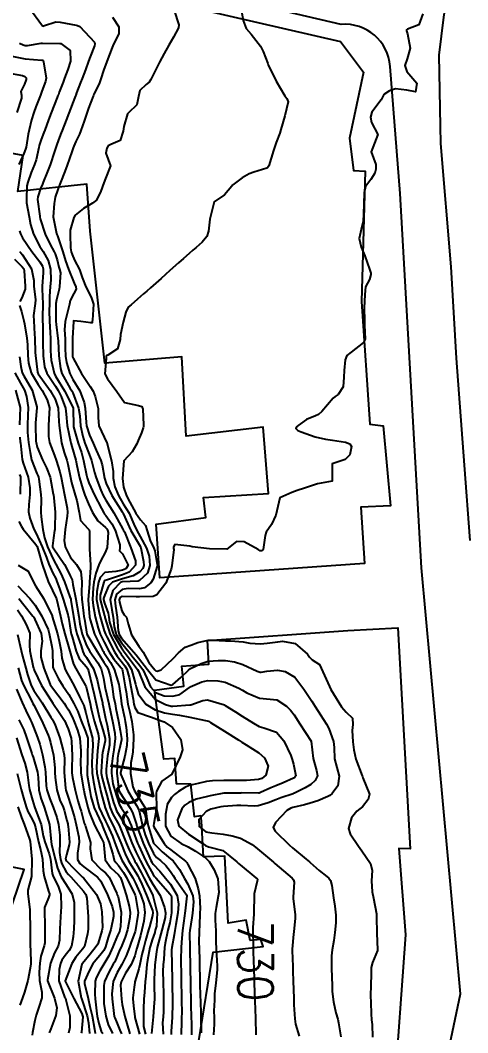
# Model space of a CAD drawing. Header units: metres. Extents: x 318500 to 325275, y 7408834 to 7428799.
# Drawn here: x 323238.9 to 323290.4, y 7419019.4 to 7419136.1 of the extents above; entities that cross this region are included whole.
import ezdxf
from ezdxf.enums import TextEntityAlignment as Align

# ---------------------------------------------------------------- set-up
doc = ezdxf.new("R2010")
doc.units = ezdxf.units.M
doc.header["$MEASUREMENT"] = 0
for name, color, linetype in [('Cotas', 45, 'Continuous'), ('Curvas de Nivel 1m', 11, 'Continuous'), ('Curvas de Nivel 5m', 15, 'Continuous'), ('Edificações', 30, 'Continuous'), ('Vias Primárias', 230, 'Continuous'), ('Vias Secundárias', 230, 'Continuous')]:
    doc.layers.add(name, color=color, linetype=linetype)
doc.styles.add('Style-STANDARD', font='STANDARD.shx')

msp = doc.modelspace()

# ---------------------------------------------------------------- linework, layer by layer
at = {"layer": 'Curvas de Nivel 1m', "flags": 128}
for points, elevation in [([(323239.94, 7419137.42), (323241.29, 7419135.56), (323241.41, 7419135.4), (323241.45, 7419135.38), (323241.47, 7419135.38), (323241.54, 7419135.4), (323242.97, 7419135.87), (323243.46, 7419135.83), (323245.3, 7419135.49), (323245.45, 7419135.46), (323245.7, 7419135.34), (323247.42, 7419133.52), (323247.46, 7419133.32), (323247.42, 7419133.12), (323246.89, 7419131.84), (323246.71, 7419131.33), (323246.37, 7419130.35), (323245.98, 7419129.33), (323245.81, 7419128.89), (323245.35, 7419127.68), (323245.25, 7419127.43), (323245.22, 7419127.34), (323245.15, 7419127.15), (323244.46, 7419125.35), (323244.14, 7419124.53), (323243.69, 7419123.36), (323243.58, 7419123.07), (323243.27, 7419122.26), (323243.03, 7419121.61), (323242.95, 7419121.37), (323242.81, 7419120.93), (323242.29, 7419119.38), (323242, 7419118.61), (323241.51, 7419117.4), (323241.42, 7419117.18), (323241.2, 7419116.65), (323240.88, 7419115.71), (323240.85, 7419115.4), (323241.09, 7419113.47), (323241.1, 7419113.4), (323241.16, 7419113.18), (323241.74, 7419111.39), (323242.29, 7419110.21), (323242.77, 7419109.38), (323242.87, 7419109.15), (323243.09, 7419108.43), (323243.31, 7419107.6), (323243.39, 7419107.37), (323243.49, 7419106.94), (323243.39, 7419105.36), (323243.33, 7419105.08), (323243.03, 7419103.82), (323242.97, 7419103.42), (323242.97, 7419103.37), (323242.97, 7419103.32), (323242.97, 7419101.37), (323242.99, 7419101), (323243.2, 7419099.37), (323243.21, 7419099.12), (323243.28, 7419097.36), (323243.47, 7419095.9), (323243.66, 7419095.36), (323244.61, 7419093.62), (323244.78, 7419093.34), (323244.89, 7419093.13), (323245.58, 7419091.33), (323245.71, 7419090.47), (323245.79, 7419089.33), (323246.06, 7419088.09), (323246.3, 7419087.33), (323246.79, 7419086.05), (323247.07, 7419085.32), (323247.4, 7419083.95), (323247.58, 7419083.31), (323248.13, 7419081.9), (323248.42, 7419081.29), (323248.72, 7419080.74), (323249.62, 7419079.28), (323250.03, 7419078.61), (323250.68, 7419077.42), (323250.76, 7419077.26), (323250.85, 7419077.08), (323251.59, 7419075.25), (323252.13, 7419073.75), (323252.12, 7419073.25), (323251.41, 7419072.46), (323250.61, 7419072.15), (323248.89, 7419071.57), (323248.6, 7419071.47), (323248.51, 7419071.38), (323248.47, 7419071.29), (323248.06, 7419069.81), (323248.06, 7419069.3), (323248.55, 7419067.41), (323248.58, 7419067.32), (323248.59, 7419067.29), (323248.6, 7419067.24), (323249.22, 7419065.28), (323250.03, 7419063.73), (323250.31, 7419063.26), (323250.38, 7419063.15), (323250.49, 7419063), (323251.22, 7419061.99), (323251.65, 7419061.24), (323252.14, 7419059.54), (323252.2, 7419059.23), (323252.43, 7419058.43), (323253.33, 7419057.22), (323254.4, 7419056.6), (323255.45, 7419056.25), (323256.4, 7419056.07), (323257.21, 7419055.98), (323258.4, 7419055.75), (323260.18, 7419055.34), (323260.39, 7419055.31), (323260.54, 7419055.27), (323260.78, 7419055.12), (323262.38, 7419054.12), (323264.02, 7419053.08), (323264.36, 7419052.86), (323264.87, 7419052.55), (323266.34, 7419051.62), (323267, 7419051.04), (323267.39, 7419050.1), (323267.15, 7419049.04), (323266.67, 7419048.68), (323266.3, 7419048.57), (323264.92, 7419048.45), (323264.3, 7419048.44), (323262.96, 7419048.43), (323262.3, 7419048.43), (323261.01, 7419048.4), (323260.3, 7419048.31), (323259.33, 7419048.1), (323258.29, 7419047.85), (323257.8, 7419047.65), (323257.06, 7419047.17), (323256.62, 7419046.83), (323256.27, 7419046.48), (323255.78, 7419045.66), (323255.69, 7419045.19), (323255.59, 7419044.54), (323255.59, 7419043.19), (323256.21, 7419042.02), (323257.4, 7419041.16), (323258.19, 7419040.78), (323259.04, 7419040.29), (323260.18, 7419039.54), (323260.61, 7419039.12), (323261.17, 7419038.13), (323261.62, 7419037.11), (323261.71, 7419035.52), (323261.64, 7419035.11), (323261.4, 7419033.81), (323261.31, 7419033.11), (323261.31, 7419032.34), (323261.36, 7419031.11), (323261.39, 7419029.76), (323261.42, 7419029.11), (323261.48, 7419027.65), (323261.52, 7419027.11), (323261.52, 7419026.62), (323261.36, 7419025.11), (323261.24, 7419023.84), (323261.21, 7419023.11), (323261.16, 7419021.89), (323261.17, 7419021.11), (323261.17, 7419020.36), (323261.11, 7419019.11)], 731), ([(323256.59, 7419137.19), (323257.11, 7419135.53), (323257.06, 7419135.19), (323256.51, 7419134.12), (323255.96, 7419133.2), (323255.41, 7419132.23), (323254.88, 7419131.22), (323254.39, 7419130.22), (323253.88, 7419129.23), (323253.7, 7419128.9), (323253.36, 7419128.66), (323252.64, 7419127.95), (323252.46, 7419127.25), (323252.29, 7419126.29), (323251.32, 7419125.38), (323251.22, 7419125.26), (323250.78, 7419123.79), (323250.69, 7419123.27), (323250.36, 7419122.19), (323249.27, 7419121.72), (323248.99, 7419121.57), (323248.84, 7419121.3), (323248.71, 7419120.75), (323249.24, 7419119.29), (323248.68, 7419117.83), (323248.48, 7419117.3), (323248.15, 7419116.35), (323247.63, 7419115.31), (323247.18, 7419114.96), (323246.13, 7419114.37), (323245.16, 7419113.58), (323245.01, 7419113.34), (323244.61, 7419111.88), (323244.61, 7419111.35), (323244.64, 7419109.82), (323244.73, 7419109.35), (323244.82, 7419109.07), (323245.09, 7419108.42), (323245.66, 7419107.33), (323245.98, 7419106.41), (323246.42, 7419105.33), (323247.03, 7419104.15), (323247.3, 7419103.32), (323247.16, 7419101.48), (323247.15, 7419101.32), (323247.12, 7419101.2), (323247, 7419101.17), (323245.84, 7419101.33), (323245, 7419101.4), (323244.98, 7419101.34), (323244.88, 7419099.43), (323244.88, 7419099.34), (323244.87, 7419097.41), (323244.87, 7419097.34), (323244.88, 7419097.28), (323244.94, 7419097.11), (323245.92, 7419095.33), (323246.9, 7419093.86), (323247.26, 7419093.31), (323247.49, 7419092.7), (323247.81, 7419091.31), (323247.81, 7419090.27), (323247.9, 7419089.3), (323248.81, 7419087.35), (323248.85, 7419087.29), (323248.86, 7419087.23), (323249.36, 7419085.28), (323249.54, 7419084.05), (323249.57, 7419083.28), (323249.73, 7419082.29), (323250.15, 7419081.27), (323250.72, 7419080.33), (323251.38, 7419079.25), (323251.94, 7419077.99), (323252.28, 7419077.24), (323252.67, 7419076.57), (323253.4, 7419075.23), (323253.7, 7419074.29), (323253.79, 7419073.22), (323253.51, 7419072.33), (323252.6, 7419071.47), (323252.42, 7419071.42), (323250.6, 7419071.32), (323250.4, 7419071.26), (323249.52, 7419070.34), (323249.21, 7419069.28), (323249.4, 7419068.12), (323249.55, 7419067.27), (323249.65, 7419066.16), (323249.9, 7419065.27), (323250.51, 7419064.3), (323251.37, 7419063.25), (323251.87, 7419062.62), (323252.48, 7419061.89), (323252.97, 7419061.23), (323253.43, 7419060.25), (323253.86, 7419059.22), (323254.43, 7419058.59), (323255.42, 7419058.21), (323256.42, 7419058.15), (323257.24, 7419058.36), (323258.34, 7419059.15), (323258.39, 7419059.21), (323258.44, 7419059.24), (323259.78, 7419059.81), (323260.45, 7419059.97), (323261.62, 7419059.94), (323262.45, 7419059.76), (323264.04, 7419059.08), (323264.44, 7419058.86), (323264.94, 7419058.56), (323266.42, 7419057.92), (323267.62, 7419057.83), (323268.42, 7419057.72), (323269.52, 7419057), (323269.97, 7419056.56), (323270.4, 7419055.99), (323271.06, 7419054.98), (323272.36, 7419052.97), (323272.59, 7419050.97), (323272.96, 7419049.61), (323273.07, 7419048.96), (323272.82, 7419048.44), (323272.3, 7419047.99), (323271.68, 7419047.58), (323270.45, 7419046.99), (323270.33, 7419046.94), (323270.28, 7419046.92), (323268.85, 7419046.43), (323268.27, 7419046.21), (323267.42, 7419045.88), (323266.26, 7419045.53), (323265.82, 7419045.49), (323264.26, 7419045.54), (323263.8, 7419045.54), (323262.25, 7419045.43), (323261.97, 7419045.39), (323260.82, 7419045.12), (323260.25, 7419044.86), (323259.42, 7419043.95), (323259.44, 7419043.14), (323260.22, 7419042.54), (323260.93, 7419042.41), (323262.22, 7419042.27), (323263.24, 7419042.06), (323264.21, 7419041.8), (323265.56, 7419041.06), (323266.19, 7419040.56), (323268, 7419039.02), (323268.09, 7419038.94), (323268.17, 7419038.88), (323269.18, 7419038.02), (323270.15, 7419037.2), (323270.34, 7419036.99), (323270.4, 7419036.73), (323270.28, 7419034.99), (323270.28, 7419034.82), (323270.5, 7419032.99), (323270.51, 7419032.56), (323270.37, 7419030.99), (323270.34, 7419030.72), (323270.18, 7419028.99), (323270.18, 7419028.85), (323270.23, 7419026.99), (323270.24, 7419026.76), (323270.3, 7419024.99), (323270.31, 7419024.66), (323270.36, 7419022.99), (323270.37, 7419022.57), (323270.48, 7419020.98), (323270.57, 7419020.34), (323270.96, 7419018.98)], 729), ([(323264.32, 7419137.09), (323264.54, 7419136.01), (323264.89, 7419135.09), (323265.44, 7419134.44), (323266.52, 7419133.06), (323266.82, 7419132.46), (323267.35, 7419131.05), (323267.4, 7419130.93), (323268.31, 7419129.04), (323269.34, 7419127.33), (323269.55, 7419127.02), (323269.71, 7419126.64), (323269.32, 7419125.02), (323268.87, 7419123.46), (323268.73, 7419123.03), (323268.34, 7419121.97), (323268.02, 7419121.04), (323267.47, 7419119.28), (323267.34, 7419119.05), (323267.28, 7419119.01), (323267.24, 7419119.01), (323265.76, 7419118.55), (323265.23, 7419118.34), (323264.4, 7419117.91), (323263.34, 7419117.1), (323263.28, 7419117.03), (323263.21, 7419116.92), (323262.36, 7419115.94), (323261.18, 7419115.13), (323260.68, 7419113.14), (323260.54, 7419111.74), (323260.36, 7419111.14), (323259.79, 7419110.48), (323259.11, 7419109.88), (323258.73, 7419109.54), (323258.31, 7419109.17), (323257.67, 7419108.6), (323257.09, 7419108.09), (323256.08, 7419107.2), (323255.07, 7419106.3), (323253.85, 7419105.23), (323253.43, 7419104.85), (323253.04, 7419104.51), (323252.36, 7419103.91), (323251.62, 7419103.25), (323251.3, 7419102.97), (323251.01, 7419102.43), (323250.69, 7419101.26), (323250.41, 7419099.84), (323250.35, 7419099.27), (323250.06, 7419098.17), (323248.94, 7419097.47), (323248.82, 7419097.42), (323248.76, 7419097.29), (323248.74, 7419097.09), (323248.61, 7419095.29), (323248.91, 7419094.73), (323249.98, 7419093.27), (323250.87, 7419092.02), (323252.46, 7419091.65), (323252.86, 7419091.54), (323252.98, 7419091.24), (323253.03, 7419089.42), (323253.03, 7419089.24), (323253, 7419089.07), (323252.83, 7419088.52), (323252.44, 7419087.62), (323252.28, 7419087.25), (323251.73, 7419086.32), (323250.78, 7419085.26), (323250.62, 7419083.26), (323250.74, 7419082.26), (323251.1, 7419081.26), (323251.47, 7419080.5), (323252.17, 7419079.25), (323252.69, 7419078.46), (323253.27, 7419077.81), (323253.47, 7419077.23), (323253.8, 7419076.08), (323254.23, 7419075.22), (323254.34, 7419074.91), (323254.63, 7419073.29), (323254.65, 7419073.23), (323254.65, 7419073.21), (323254.63, 7419073.14), (323254.17, 7419071.65), (323253.91, 7419071.22), (323253.18, 7419070.63), (323252.59, 7419070.52), (323251.27, 7419070.57), (323250.59, 7419070.45), (323249.93, 7419069.91), (323249.73, 7419069.27), (323249.84, 7419068.54), (323250.03, 7419067.27), (323250.12, 7419065.67), (323250.23, 7419065.26), (323250.51, 7419064.83), (323251.93, 7419063.24), (323252.19, 7419062.93), (323252.48, 7419062.58), (323253.52, 7419061.22), (323254.45, 7419060.04), (323256.22, 7419059.41), (323256.44, 7419059.49), (323257.33, 7419060.29), (323258.23, 7419061.15), (323258.47, 7419061.33), (323259.68, 7419061.93), (323260.48, 7419062.19), (323261.65, 7419062.28), (323262.48, 7419062.25), (323263.51, 7419062.11), (323264.48, 7419061.8), (323266.13, 7419061.05), (323266.47, 7419060.92), (323266.6, 7419060.91), (323267.25, 7419061.04), (323268.47, 7419061.15), (323269.37, 7419061.01), (323270.46, 7419060.33), (323271.52, 7419058.98), (323272.42, 7419057.57), (323272.81, 7419056.96), (323273.44, 7419056), (323274.11, 7419054.94), (323274.38, 7419054.42), (323274.93, 7419052.93), (323275.02, 7419052.26), (323275.06, 7419050.93), (323275.32, 7419049.93), (323275.58, 7419048.92), (323275.41, 7419047.81), (323274.78, 7419046.93), (323274.49, 7419046.72), (323274.28, 7419046.61), (323273.11, 7419046.11), (323272.26, 7419045.84), (323271.58, 7419045.65), (323270.25, 7419045.31), (323270.01, 7419045.24), (323269.55, 7419045), (323268.24, 7419043.59), (323267.99, 7419043.02), (323268.22, 7419042.61), (323269.85, 7419041), (323270.2, 7419040.69), (323271.77, 7419039.38), (323272.17, 7419039.05), (323272.26, 7419038.97), (323273.29, 7419038.08), (323274.15, 7419037.38), (323274.39, 7419037.18), (323274.58, 7419036.93), (323274.75, 7419036.32), (323274.93, 7419034.93), (323275.08, 7419033.96), (323275.19, 7419032.92), (323275.19, 7419032.03), (323275.1, 7419030.92), (323274.98, 7419030.01), (323274.78, 7419028.93), (323274.71, 7419028.25), (323274.7, 7419026.93), (323274.74, 7419025.67), (323274.76, 7419024.93), (323274.79, 7419024.12), (323274.92, 7419022.93), (323275.2, 7419021.66), (323275.41, 7419020.92), (323275.51, 7419020.5), (323275.79, 7419018.91)], 728), ([(323285.22, 7419136.81), (323284.77, 7419135.51), (323283.45, 7419135.01), (323283.34, 7419134.95), (323283.32, 7419134.84), (323283.44, 7419134.5), (323283.76, 7419132.83), (323283.41, 7419131.59), (323283.13, 7419130.84), (323283.39, 7419130.16), (323284.51, 7419128.82), (323284.39, 7419127.79), (323283.36, 7419128.01), (323282.06, 7419128.15), (323281.36, 7419127.91), (323280.72, 7419127.5), (323280.41, 7419126.87), (323279.33, 7419125.45), (323279.2, 7419124.89), (323279.31, 7419124.25), (323280.04, 7419122.88), (323279.26, 7419120.89), (323279.8, 7419119.43), (323279.81, 7419118.88), (323279.68, 7419118.43), (323279.22, 7419117.69), (323278.87, 7419117.24), (323278.61, 7419116.9), (323278.48, 7419116.18), (323278.41, 7419114.9), (323278.38, 7419113.7), (323278.36, 7419112.9), (323278.12, 7419111.93), (323277.87, 7419110.91), (323278.13, 7419109.91), (323278.52, 7419108.9), (323279.09, 7419107.36), (323279.22, 7419106.89), (323279.23, 7419106.74), (323279.07, 7419106.16), (323278.63, 7419105.32), (323278.56, 7419104.9), (323278.54, 7419104.39), (323278.46, 7419102.9), (323278.49, 7419101.42), (323278.51, 7419100.9), (323278.57, 7419099.31), (323278.37, 7419098.9), (323276.96, 7419097.8), (323276.45, 7419097.43), (323276.27, 7419096.93), (323276.16, 7419095.7), (323276.13, 7419094.93), (323276.03, 7419093.8), (323275.47, 7419092.93), (323275.12, 7419092.7), (323274.89, 7419092.5), (323273.58, 7419090.96), (323273.21, 7419090.62), (323272.86, 7419090.46), (323271.81, 7419090.03), (323270.85, 7419089.36), (323270.65, 7419089.19), (323270.6, 7419089), (323270.84, 7419088.79), (323271.2, 7419088.63), (323272.83, 7419088.04), (323273.99, 7419087.78), (323274.82, 7419087.67), (323276.32, 7419087.42), (323276.81, 7419087.23), (323277, 7419086.92), (323276.8, 7419085.97), (323276.27, 7419085.45), (323274.79, 7419084.94), (323274.76, 7419082.94), (323273.1, 7419082.62), (323272.75, 7419082.53), (323271.59, 7419082.14), (323270.74, 7419081.85), (323270.13, 7419081.61), (323268.73, 7419081.02), (323268.28, 7419079.03), (323267.77, 7419077.96), (323267.18, 7419077.04), (323267.06, 7419076.66), (323266.82, 7419075.05), (323266.65, 7419074.89), (323266.49, 7419074.89), (323266.26, 7419075.06), (323264.66, 7419075.93), (323263.77, 7419075.98), (323262.65, 7419075.1), (323260.65, 7419075.13), (323258.65, 7419075.38), (323258.38, 7419075.43), (323256.66, 7419075.65), (323256.49, 7419075.35), (323256.52, 7419075.18), (323256.54, 7419075.07), (323256.31, 7419073.18), (323256.24, 7419072.8), (323255.63, 7419071.19), (323254.58, 7419069.82), (323254.16, 7419069.64), (323252.58, 7419069.59), (323252.19, 7419069.62), (323250.58, 7419069.65), (323250.33, 7419069.5), (323250.26, 7419069.26), (323250.29, 7419068.99), (323250.56, 7419067.98), (323250.82, 7419067.53), (323251.08, 7419067.25), (323251.29, 7419066.49), (323251.68, 7419065.24), (323252.5, 7419063.91), (323252.99, 7419063.22), (323253.67, 7419062.03), (323254.34, 7419061.21), (323254.47, 7419061.08), (323254.64, 7419061.03), (323255.08, 7419061.2), (323256.48, 7419062.48), (323257.09, 7419063.17), (323257.85, 7419063.81), (323258.5, 7419064.04), (323259.32, 7419064.33), (323260.51, 7419064.62), (323261.01, 7419064.63), (323262.51, 7419064.55), (323263.08, 7419064.52), (323264.51, 7419064.4), (323265.29, 7419064.28), (323266.51, 7419064.2), (323267.28, 7419064.27), (323268.51, 7419064.43), (323269.04, 7419064.49), (323270.51, 7419064.21), (323271.94, 7419062.98), (323272.17, 7419062.66), (323272.48, 7419062.36), (323273.31, 7419061.79), (323273.69, 7419060.95), (323274.45, 7419059.27), (323274.64, 7419058.94), (323274.94, 7419058.43), (323275.86, 7419056.93), (323276.4, 7419056.32), (323277.12, 7419055.63), (323277.16, 7419054.91), (323277.07, 7419054.21), (323277.15, 7419052.9), (323277.27, 7419051.98), (323277.5, 7419050.9), (323278.22, 7419048.98), (323278.25, 7419048.89), (323278.31, 7419048.75), (323279.06, 7419046.88), (323278.92, 7419046.23), (323278.26, 7419045.41), (323277.98, 7419045.17), (323277.61, 7419044.9), (323277.01, 7419044.13), (323276.64, 7419042.91), (323276.83, 7419042.3), (323277.79, 7419040.89), (323278.19, 7419040.35), (323279.2, 7419038.87), (323279.37, 7419038.08), (323279.29, 7419036.87), (323279.4, 7419035.6), (323279.55, 7419034.87), (323279.87, 7419033.09), (323279.89, 7419032.86), (323279.9, 7419032.67), (323279.91, 7419030.86), (323279.99, 7419028.91), (323279.98, 7419028.86), (323279.43, 7419027.46), (323279.28, 7419026.87), (323279.25, 7419026.12), (323279.23, 7419024.87), (323279.2, 7419023.64), (323279.22, 7419022.87), (323279.26, 7419021.55), (323279.32, 7419020.87), (323279.39, 7419020.33), (323279.42, 7419018.87)], 727), ([(323238.77, 7419133.43), (323239.2, 7419133.21), (323239.42, 7419133.14), (323239.69, 7419133.15), (323241.28, 7419133.4), (323241.4, 7419133.42), (323241.42, 7419133.42), (323243.4, 7419133.39), (323243.42, 7419133.39), (323243.51, 7419133.37), (323244.61, 7419132.55), (323244.65, 7419131.35), (323244.35, 7419130.39), (323243.96, 7419129.36), (323243.79, 7419128.93), (323243.35, 7419127.76), (323243.24, 7419127.47), (323243.2, 7419127.37), (323243.11, 7419127.15), (323242.43, 7419125.38), (323242.12, 7419124.57), (323241.68, 7419123.39), (323241.57, 7419123.12), (323241.27, 7419122.31), (323241.05, 7419121.61), (323241, 7419121.4), (323240.68, 7419119.97), (323240.48, 7419119.41), (323240.12, 7419118.52), (323239.73, 7419117.41), (323239.63, 7419116.98), (323239.56, 7419115.42), (323239.59, 7419115), (323239.87, 7419113.41), (323240.04, 7419112.52), (323240.38, 7419111.41), (323241.11, 7419109.98), (323241.49, 7419109.39), (323242.08, 7419108.38), (323242.35, 7419107.38), (323242.36, 7419106.08), (323242.29, 7419105.38), (323242.21, 7419104.2), (323242.21, 7419103.38), (323242.2, 7419102.57), (323242.22, 7419101.38), (323242.31, 7419100.05), (323242.34, 7419099.38), (323242.34, 7419097.99), (323242.37, 7419097.38), (323242.42, 7419096.87), (323242.76, 7419095.37), (323242.92, 7419095.05), (323243.94, 7419093.35), (323244.86, 7419091.55), (323244.95, 7419091.34), (323244.96, 7419091.24), (323244.97, 7419089.34), (323245, 7419089.18), (323245.54, 7419087.33), (323245.9, 7419086.23), (323246.15, 7419085.33), (323246.48, 7419083.61), (323246.55, 7419083.32), (323246.75, 7419082.75), (323247.41, 7419081.31), (323248.21, 7419079.8), (323248.47, 7419079.29), (323248.56, 7419079.15), (323248.7, 7419078.99), (323249.41, 7419078.01), (323249.78, 7419077.27), (323250.34, 7419075.58), (323250.34, 7419075.26), (323250.3, 7419074.92), (323250.64, 7419074.56), (323251.27, 7419073.25), (323251.03, 7419072.84), (323250.62, 7419072.68), (323249.88, 7419072.54), (323248.61, 7419072.4), (323248.05, 7419071.85), (323247.88, 7419071.3), (323247.66, 7419070.22), (323247.64, 7419069.3), (323247.89, 7419067.96), (323248.06, 7419067.29), (323248.53, 7419065.69), (323248.68, 7419065.29), (323248.82, 7419064.98), (323249.7, 7419063.27), (323250, 7419062.78), (323250.48, 7419062.18), (323250.88, 7419061.66), (323251.12, 7419061.25), (323251.38, 7419060.32), (323251.58, 7419059.24), (323251.86, 7419057.8), (323251.95, 7419057.24), (323252.04, 7419056.87), (323252.4, 7419056.28), (323253.85, 7419055.76), (323254.39, 7419055.57), (323254.66, 7419055.47), (323255.43, 7419055.19), (323256.38, 7419054.53), (323257.36, 7419053.16), (323257.53, 7419051.97), (323257.28, 7419051.17), (323256.31, 7419049.18), (323255.14, 7419048.36), (323254.53, 7419047.21), (323254.52, 7419046.96), (323254.54, 7419045.21), (323254.23, 7419043.47), (323254.18, 7419043.26), (323254.19, 7419043.21), (323254.23, 7419043.11), (323255.41, 7419041.19), (323255.78, 7419040.77), (323256.19, 7419040.44), (323257.88, 7419039.15), (323258.02, 7419039), (323258.17, 7419038.74), (323258.99, 7419037.14), (323259.33, 7419035.94), (323259.49, 7419035.14), (323259.56, 7419033.68), (323259.53, 7419033.14), (323259.48, 7419031.74), (323259.45, 7419031.14), (323259.43, 7419029.75), (323259.44, 7419029.14), (323259.48, 7419027.67), (323259.49, 7419027.14), (323259.53, 7419025.6), (323259.55, 7419025.13), (323259.59, 7419023.51), (323259.6, 7419023.13), (323259.64, 7419021.43), (323259.65, 7419021.13), (323259.7, 7419019.34)], 732), ([(323237.87, 7419131.91), (323239.4, 7419131.62), (323241.34, 7419131.46), (323241.4, 7419131.46), (323241.45, 7419131.45), (323241.51, 7419131.4), (323241.54, 7419131.26), (323241.83, 7419129.39), (323241.78, 7419128.98), (323241.35, 7419127.87), (323241.22, 7419127.53), (323241.17, 7419127.4), (323240.66, 7419126.07), (323240.42, 7419125.41), (323240.15, 7419124.57), (323239.87, 7419123.41), (323239.77, 7419122.93), (323239.52, 7419121.42), (323239.47, 7419121.21), (323239.25, 7419120.71), (323238.69, 7419119.43)], 733), ([(323237.38, 7419130), (323239.13, 7419129.67), (323239.37, 7419129.58), (323239.54, 7419129.42), (323239.55, 7419129.24), (323239.36, 7419128.7), (323238.93, 7419127.84), (323238.99, 7419127.43), (323238.98, 7419127.07), (323238.47, 7419125.43)], 734), ([(323238.78, 7419111.78), (323238.88, 7419111.42), (323239.12, 7419110.97), (323240.17, 7419109.41), (323241.09, 7419108.2), (323241.41, 7419107.72), (323241.5, 7419107.39), (323241.5, 7419106.96), (323241.37, 7419105.4), (323241.37, 7419105.07), (323241.45, 7419103.39), (323241.42, 7419101.81), (323241.42, 7419101.39), (323241.44, 7419100.95), (323241.46, 7419099.39), (323241.46, 7419098.9), (323241.51, 7419097.39), (323241.65, 7419096.11), (323241.91, 7419095.39), (323242.9, 7419093.87), (323243.21, 7419093.37), (323243.56, 7419092.68), (323244.05, 7419091.35), (323244.14, 7419090.64), (323244.24, 7419089.35), (323244.64, 7419087.51), (323244.69, 7419087.34), (323244.8, 7419086.94), (323245.25, 7419085.34), (323245.38, 7419084.73), (323245.67, 7419083.33), (323246.06, 7419082), (323246.3, 7419081.32), (323246.72, 7419080.33), (323247.18, 7419079.31), (323247.77, 7419078.38), (323248.68, 7419077.58), (323248.82, 7419077.43), (323248.89, 7419077.29), (323248.96, 7419077), (323248.88, 7419075.29), (323248.64, 7419074.7), (323248.13, 7419073.79), (323247.92, 7419073.3), (323247.56, 7419072.35), (323247.33, 7419071.3), (323247.25, 7419070.65), (323247.18, 7419069.3), (323247.24, 7419068.62), (323247.48, 7419067.3), (323247.81, 7419066.01), (323248.07, 7419065.29), (323248.51, 7419064.38), (323249.08, 7419063.28), (323249.63, 7419062.42), (323250.47, 7419061.42), (323250.54, 7419061.33), (323250.59, 7419061.26), (323250.63, 7419061.09), (323250.95, 7419059.25), (323251.04, 7419058.64), (323251.25, 7419057.25), (323251.46, 7419056.31), (323251.72, 7419055.24), (323251.89, 7419053.72), (323251.89, 7419053.24), (323251.82, 7419051.76), (323251.73, 7419051.24), (323251.57, 7419050.49), (323251.54, 7419049.24), (323251.8, 7419047.72), (323252, 7419047.23), (323252.27, 7419046.81), (323253.28, 7419045.22), (323253.45, 7419044.01), (323253.57, 7419043.22), (323254.2, 7419041.21), (323255.2, 7419040.2), (323256.17, 7419039.43), (323256.47, 7419039.18), (323257.19, 7419038.2), (323257.76, 7419037.16), (323258.14, 7419036.48), (323258.74, 7419035.14), (323258.82, 7419034.44), (323258.68, 7419033.14), (323258.61, 7419032.62), (323258.37, 7419031.15), (323258.35, 7419030.86), (323258.38, 7419029.15), (323258.39, 7419028.79), (323258.42, 7419027.15), (323258.43, 7419026.72), (323258.46, 7419025.15), (323258.47, 7419024.66), (323258.5, 7419023.14), (323258.51, 7419022.58), (323258.54, 7419021.14), (323258.56, 7419020.51), (323258.59, 7419019.14)], 733), ([(323238.78, 7419109.42), (323238.91, 7419109.23), (323239.1, 7419109), (323240.15, 7419107.41), (323240.4, 7419106.07), (323240.43, 7419105.41), (323240.59, 7419103.84), (323240.57, 7419103.4), (323240.38, 7419102.04), (323240.4, 7419101.41), (323240.5, 7419099.88), (323240.52, 7419099.4), (323240.57, 7419097.78), (323240.59, 7419097.4), (323240.84, 7419095.48), (323240.86, 7419095.4), (323240.92, 7419095.31), (323242.3, 7419093.38), (323242.88, 7419092.4), (323243.21, 7419091.36), (323243.3, 7419089.82), (323243.32, 7419089.36), (323243.41, 7419088.79), (323243.6, 7419087.36), (323243.91, 7419086.24), (323244.22, 7419085.35), (323244.34, 7419084.91), (323244.63, 7419083.34), (323244.75, 7419082.79), (323245.16, 7419081.34), (323245.36, 7419080.69), (323245.62, 7419079.33), (323245.78, 7419078.42), (323246.68, 7419077.44), (323246.75, 7419077.38), (323246.79, 7419077.31), (323246.83, 7419077.15), (323246.83, 7419075.31), (323246.84, 7419075.11), (323246.96, 7419073.31), (323246.94, 7419072.98), (323246.82, 7419071.31), (323246.81, 7419071.1), (323246.66, 7419069.31), (323246.66, 7419069.22), (323246.83, 7419067.31), (323246.9, 7419066.95), (323247.42, 7419065.3), (323248.34, 7419063.44), (323248.43, 7419063.29), (323248.49, 7419063.19), (323249.23, 7419062.03), (323249.66, 7419061.27), (323250.22, 7419059.49), (323250.25, 7419059.26), (323250.42, 7419057.95), (323250.52, 7419057.26), (323250.85, 7419055.71), (323250.95, 7419055.25), (323251.04, 7419054.59), (323251.18, 7419053.25), (323251.14, 7419052.46), (323250.88, 7419051.25), (323250.41, 7419049.35), (323250.4, 7419049.26), (323250.43, 7419049.14), (323251.23, 7419047.25), (323252.26, 7419045.57), (323252.45, 7419045.23), (323252.53, 7419044.95), (323252.93, 7419043.22), (323253.25, 7419042.18), (323253.62, 7419041.22), (323254.18, 7419040.04), (323254.54, 7419039.57), (323255.02, 7419039.2), (323255.62, 7419038.64), (323256.16, 7419037.95), (323256.46, 7419037.48), (323256.66, 7419037.17), (323257.99, 7419035.28), (323258.04, 7419035.15), (323257.84, 7419033.41), (323257.81, 7419033.15), (323257.76, 7419032.83), (323257.52, 7419031.16), (323257.42, 7419029.79), (323257.38, 7419029.16), (323257.35, 7419027.83), (323257.36, 7419027.16), (323257.37, 7419026.53), (323257.4, 7419025.16), (323257.42, 7419023.71), (323257.43, 7419023.16), (323257.45, 7419021.64), (323257.44, 7419021.16), (323257.43, 7419020.66), (323257.39, 7419019.16)], 734), ([(323238.78, 7419097.27), (323238.93, 7419096.16), (323239.09, 7419095.42), (323239.27, 7419095.06), (323240.21, 7419093.41), (323240.78, 7419091.49), (323240.78, 7419091.4), (323240.61, 7419089.64), (323240.6, 7419089.4), (323240.65, 7419087.56), (323240.67, 7419087.4), (323240.8, 7419086.85), (323241.42, 7419085.39), (323241.88, 7419084.49), (323242.28, 7419083.38), (323242.66, 7419081.44), (323242.67, 7419081.37), (323242.72, 7419081.02), (323242.88, 7419079.37), (323242.83, 7419077.52), (323242.82, 7419077.37), (323242.8, 7419077.25), (323242.67, 7419076.39), (323242.55, 7419075.47), (323242.58, 7419075.37), (323242.65, 7419075.24), (323243.93, 7419073.35), (323244.18, 7419072.91), (323244.61, 7419072.02), (323244.84, 7419071.58), (323244.88, 7419071.34), (323244.91, 7419071.02), (323245.27, 7419069.33), (323245.42, 7419068.46), (323245.59, 7419067.32), (323245.72, 7419066.51), (323246, 7419065.32), (323246.5, 7419064), (323246.88, 7419063.31), (323247.78, 7419061.99), (323248.16, 7419061.29), (323248.45, 7419060.23), (323248.61, 7419059.29), (323248.65, 7419059.07), (323249.05, 7419057.28), (323249.29, 7419056.17), (323249.47, 7419055.27), (323249.74, 7419053.9), (323249.79, 7419053.27), (323249.63, 7419051.98), (323249.52, 7419051.27), (323249.41, 7419050.36), (323249.36, 7419049.27), (323249.52, 7419048.04), (323249.73, 7419047.27), (323250.26, 7419045.72), (323250.51, 7419045.26), (323251.21, 7419044.21), (323251.63, 7419043.24), (323252.21, 7419041.65), (323252.37, 7419041.23), (323252.5, 7419040.92), (323253.29, 7419039.22), (323253.58, 7419038.64), (323254.15, 7419037.62), (323254.32, 7419037.38), (323254.48, 7419037.21), (323256.12, 7419035.35), (323256.23, 7419035.18), (323256.26, 7419035.03), (323256.28, 7419033.18), (323256.08, 7419032.04), (323255.86, 7419031.18), (323255.55, 7419029.69), (323255.47, 7419029.19), (323255.38, 7419027.83), (323255.32, 7419027.19), (323255.29, 7419026.48), (323255.31, 7419025.19), (323255.34, 7419023.82), (323255.35, 7419023.19), (323255.34, 7419021.79), (323255.3, 7419021.19), (323255.24, 7419020.5), (323255.31, 7419019.19)], 736), ([(323238.24, 7419095.43), (323238.9, 7419094.21), (323239.36, 7419093.42), (323239.58, 7419092.71), (323239.75, 7419091.41), (323239.74, 7419090.52), (323239.68, 7419089.41), (323239.69, 7419088.55), (323239.8, 7419087.41), (323239.98, 7419086.23), (323240.16, 7419085.41), (323240.76, 7419083.8), (323240.9, 7419083.53), (323240.95, 7419083.4), (323240.99, 7419083.16), (323241.22, 7419081.39), (323241.26, 7419080.85), (323241.23, 7419079.38), (323241.26, 7419078.82), (323241.47, 7419077.38), (323241.63, 7419076.41), (323241.98, 7419075.38), (323242.63, 7419073.94), (323242.94, 7419073.37), (323243.54, 7419072.29), (323243.95, 7419071.35), (323244.57, 7419069.62), (323244.66, 7419069.34), (323244.68, 7419069.23), (323245, 7419067.33), (323245.21, 7419066.01), (323245.38, 7419065.33), (323245.87, 7419063.95), (323246.07, 7419063.32), (323246.19, 7419063.02), (323246.48, 7419062.62), (323247.29, 7419061.3), (323247.7, 7419060.05), (323247.86, 7419059.3), (323248.31, 7419057.4), (323248.33, 7419057.29), (323248.41, 7419056.93), (323248.69, 7419055.59), (323248.75, 7419055.28), (323248.86, 7419054.8), (323249.15, 7419053.28), (323249.12, 7419052.5), (323248.92, 7419051.28), (323248.76, 7419049.73), (323248.75, 7419049.28), (323248.82, 7419048.76), (323249.21, 7419047.28), (323249.61, 7419045.92), (323249.81, 7419045.27), (323249.94, 7419044.95), (323250.24, 7419044.46), (323250.72, 7419043.73), (323250.94, 7419043.25), (323251.38, 7419042.08), (323251.72, 7419041.24), (323251.86, 7419040.9), (323252.18, 7419040.21), (323252.67, 7419039.22), (323253.18, 7419038.24), (323253.71, 7419037.21), (323254.14, 7419036.5), (323254.97, 7419035.2), (323255.48, 7419033.81), (323255.58, 7419033.19), (323255.53, 7419032.64), (323255.15, 7419031.19), (323254.93, 7419030.33), (323254.64, 7419029.2), (323254.54, 7419028.69), (323254.35, 7419027.2), (323254.27, 7419025.48), (323254.27, 7419025.21), (323254.28, 7419024.92), (323254.3, 7419023.2), (323254.29, 7419022.87), (323254.15, 7419021.21), (323253.97, 7419019.27)], 737), ([(323238.29, 7419093.43), (323238.86, 7419091.42), (323238.78, 7419089.42)], 738), ([(323238.82, 7419088.01), (323238.86, 7419087.42), (323238.87, 7419087.36), (323239.06, 7419085.42), (323239.18, 7419085.02), (323239.77, 7419083.41), (323239.97, 7419082.17), (323239.97, 7419081.4), (323239.85, 7419080.26), (323239.79, 7419079.4), (323239.95, 7419078.66), (323240.43, 7419077.39), (323240.67, 7419076.89), (323241.38, 7419075.38), (323241.87, 7419074.13), (323242.14, 7419073.37), (323242.61, 7419072.33), (323242.94, 7419071.7), (323243.08, 7419071.36), (323243.39, 7419070.56), (323243.81, 7419069.35), (323244.32, 7419067.57), (323244.37, 7419067.34), (323244.4, 7419067.21), (323244.53, 7419066.54), (323244.69, 7419065.51), (323244.73, 7419065.34), (323244.84, 7419065.01), (323245.29, 7419063.33), (323245.64, 7419062.48), (323246.47, 7419061.53), (323246.63, 7419061.31), (323246.71, 7419061.06), (323247.14, 7419059.3), (323247.36, 7419058.36), (323247.6, 7419057.3), (323247.94, 7419055.75), (323248.06, 7419055.29), (323248.37, 7419054.27), (323248.62, 7419053.29), (323248.62, 7419053.02), (323248.34, 7419051.64), (323248.28, 7419051.34), (323248.27, 7419051.29), (323248.17, 7419049.44), (323248.17, 7419049.29), (323248.3, 7419048.72), (323248.67, 7419047.28), (323248.81, 7419046.74), (323249.22, 7419045.28), (323249.53, 7419044.55), (323250.23, 7419043.28), (323251.06, 7419041.25), (323251.4, 7419040.45), (323252, 7419039.23), (323252.06, 7419039.12), (323252.17, 7419038.94), (323252.78, 7419037.84), (323253.1, 7419037.22), (323254.12, 7419035.23), (323254.13, 7419035.21), (323254.13, 7419035.19), (323254.64, 7419033.2), (323254.53, 7419031.65), (323254.41, 7419031.2), (323254.34, 7419030.94), (323254.05, 7419030.06), (323253.84, 7419029.41), (323253.79, 7419029.21), (323253.51, 7419027.72), (323253.44, 7419027.22), (323253.32, 7419025.9), (323253.24, 7419025.22), (323253.16, 7419024.03), (323253.1, 7419023.22), (323253.04, 7419022.13), (323253.03, 7419021.22), (323253.04, 7419020.1), (323253.26, 7419019.22)], 738), ([(323238.76, 7419083.72), (323238.87, 7419083.42), (323238.89, 7419083.28), (323238.84, 7419081.42)], 739), ([(323238.69, 7419078.3), (323238.98, 7419077.71), (323239.17, 7419077.41), (323240.65, 7419075.65), (323240.8, 7419075.39), (323240.88, 7419075.15), (323241.38, 7419073.38), (323241.75, 7419072.24), (323242.06, 7419071.38), (323242.58, 7419070.33), (323243.01, 7419069.36), (323243.18, 7419068.74), (323243.48, 7419067.36), (323243.69, 7419066.51), (323243.99, 7419065.35), (323244.49, 7419063.61), (323244.56, 7419063.34), (323244.99, 7419061.84), (323245.24, 7419061.33), (323246.38, 7419059.38), (323246.41, 7419059.31), (323246.44, 7419059.22), (323246.89, 7419057.31), (323247.02, 7419056.68), (323247.37, 7419055.3), (323247.83, 7419053.83), (323247.91, 7419053.29), (323247.76, 7419051.87), (323247.71, 7419051.3), (323247.64, 7419049.97), (323247.68, 7419049.3), (323248.05, 7419047.52), (323248.11, 7419047.29), (323248.27, 7419046.54), (323248.63, 7419045.28), (323249.11, 7419044.15), (323249.55, 7419043.27), (323250.21, 7419041.79), (323250.42, 7419041.26), (323250.92, 7419039.99), (323251.28, 7419039.24), (323251.62, 7419038.69), (323252.16, 7419037.84), (323252.38, 7419037.45), (323252.5, 7419037.23), (323252.85, 7419036.51), (323253.41, 7419035.22), (323254.09, 7419033.44), (323254.14, 7419033.21), (323254.09, 7419032.87), (323253.73, 7419031.56), (323253.63, 7419031.21), (323253.27, 7419030), (323253.07, 7419029.22), (323252.87, 7419028.38), (323252.61, 7419027.22), (323252.5, 7419026.73), (323252.06, 7419025.23), (323252.05, 7419025.17), (323251.98, 7419024.64), (323251.82, 7419023.38), (323251.82, 7419023.23), (323251.94, 7419022.12), (323252.03, 7419021.23), (323252.03, 7419021.12), (323252.58, 7419019.22)], 739), ([(323238.59, 7419070.89), (323239.96, 7419069.4), (323240.56, 7419068.65), (323241.34, 7419067.38), (323242.05, 7419065.85), (323242.2, 7419065.37), (323242.5, 7419063.87), (323242.55, 7419063.37), (323242.61, 7419061.51), (323242.64, 7419061.37), (323243.27, 7419060.17), (323243.77, 7419059.35), (323244.43, 7419058.36), (323245.04, 7419057.33), (323245.47, 7419056.4), (323245.87, 7419055.32), (323246.37, 7419054.07), (323246.62, 7419053.31), (323246.64, 7419053.02), (323246.59, 7419051.31), (323246.59, 7419051.05), (323246.55, 7419049.31), (323246.57, 7419049.05), (323246.87, 7419047.3), (323247, 7419046.58), (323247.37, 7419045.3), (323248.23, 7419043.4), (323248.27, 7419043.33), (323248.29, 7419043.29), (323248.33, 7419043.18), (323249.09, 7419041.28), (323249.5, 7419039.95), (323249.67, 7419039.27), (323249.88, 7419038.97), (323250.16, 7419038.66), (323250.74, 7419037.83), (323251.08, 7419037.25), (323252.05, 7419035.3), (323252.08, 7419035.23), (323252.12, 7419035.06), (323252.42, 7419033.23), (323252.41, 7419032.91), (323252.12, 7419031.23), (323252.11, 7419031.19), (323252.07, 7419031.05), (323251.6, 7419029.68), (323251.44, 7419029.24), (323251.04, 7419028.23), (323250.56, 7419027.25), (323250, 7419026.33), (323249.54, 7419025.27), (323249.39, 7419023.84), (323249.43, 7419023.27), (323249.63, 7419021.57), (323249.67, 7419021.26), (323249.73, 7419021.07), (323249.92, 7419020.63), (323250.31, 7419019.65), (323250.52, 7419019.25)], 741), ([(323238.68, 7419069.42), (323239.27, 7419068.7), (323240.29, 7419067.39), (323240.4, 7419067.25), (323240.54, 7419067), (323241.25, 7419065.38), (323241.39, 7419064.5), (323241.23, 7419063.38), (323241.22, 7419062.64), (323241.56, 7419061.38), (323242.3, 7419059.52), (323242.37, 7419059.37), (323242.44, 7419059.26), (323243.9, 7419057.35), (323244.11, 7419057.05), (323244.4, 7419056.6), (323244.83, 7419055.77), (323245.02, 7419055.33), (323245.46, 7419054.24), (323245.71, 7419053.32), (323245.82, 7419051.84), (323245.83, 7419051.32), (323245.81, 7419050.8), (323245.83, 7419049.32), (323246.15, 7419047.44), (323246.18, 7419047.31), (323246.27, 7419046.89), (323246.64, 7419045.31), (323246.83, 7419044.72), (323247.42, 7419043.3), (323248.21, 7419041.76), (323248.43, 7419041.29), (323248.49, 7419040.99), (323248.62, 7419039.28), (323249.27, 7419038.38), (323250.15, 7419037.58), (323250.3, 7419037.4), (323250.38, 7419037.26), (323250.57, 7419036.83), (323251.04, 7419035.25), (323251.38, 7419033.96), (323251.52, 7419033.24), (323251.49, 7419032.65), (323251.2, 7419031.24), (323250.93, 7419030.38), (323250.47, 7419029.25), (323250.34, 7419028.95), (323250.02, 7419028.2), (323249.73, 7419027.55), (323249.57, 7419027.27), (323249.06, 7419026.34), (323248.57, 7419025.28), (323248.47, 7419024.8), (323248.46, 7419023.28), (323248.48, 7419022.75), (323248.7, 7419021.28), (323248.97, 7419020.33), (323249.48, 7419019.27)], 742), ([(323238.55, 7419068.09), (323238.98, 7419067.41), (323239.54, 7419066.41), (323239.96, 7419065.4), (323239.91, 7419063.99), (323239.94, 7419063.4), (323240.35, 7419061.5), (323240.38, 7419061.39), (323240.4, 7419061.33), (323240.46, 7419061.15), (323241.29, 7419059.38), (323242.41, 7419057.67), (323242.62, 7419057.37), (323243.34, 7419056.29), (323243.93, 7419055.35), (323244.38, 7419054.4), (323244.7, 7419053.33), (323244.77, 7419052.92), (323244.85, 7419051.33), (323244.78, 7419049.8), (323244.78, 7419049.33), (323244.87, 7419048.77), (323245.17, 7419047.33), (323245.5, 7419046.08), (323245.73, 7419045.32), (323245.85, 7419044.92), (323246.23, 7419043.54), (323246.32, 7419043.31), (323246.38, 7419043.15), (323246.94, 7419041.3), (323246.92, 7419040.57), (323247.11, 7419039.3), (323248.16, 7419038.19), (323248.66, 7419037.79), (323249.1, 7419037.28), (323249.97, 7419035.42), (323250.03, 7419035.26), (323250.12, 7419035.03), (323250.47, 7419033.25), (323250.41, 7419031.59), (323250.34, 7419031.26), (323250.27, 7419031.05), (323250.06, 7419030.56), (323249.67, 7419029.64), (323249.53, 7419029.27), (323249.06, 7419028.24), (323248.46, 7419027.28), (323248, 7419026.49), (323247.61, 7419025.68), (323247.49, 7419025.3), (323247.43, 7419023.83), (323247.48, 7419023.29), (323247.68, 7419021.55), (323247.72, 7419021.29), (323247.92, 7419020.45), (323248.19, 7419019.57), (323248.35, 7419019.28)], 743), ([(323238.52, 7419065.25), (323238.97, 7419063.41), (323239.13, 7419062.76), (323239.49, 7419061.4), (323239.7, 7419060.65), (323240.12, 7419059.39), (323240.43, 7419058.8), (323241.38, 7419057.38), (323242.39, 7419055.74), (323242.53, 7419055.51), (323242.62, 7419055.37), (323242.83, 7419054.92), (323243.43, 7419053.35), (323243.81, 7419051.88), (323243.92, 7419051.35), (323243.93, 7419050.95), (323243.9, 7419049.35), (323244.06, 7419047.56), (323244.11, 7419047.34), (323244.27, 7419046.85), (323244.77, 7419045.33), (323245.09, 7419044.18), (323245.31, 7419043.32), (323245.61, 7419041.92), (323245.64, 7419041.32), (323245.46, 7419040.05), (323245.45, 7419039.32), (323245.72, 7419038.87), (323246.16, 7419038.49), (323247.76, 7419037.29), (323248.14, 7419036.85), (323248.92, 7419035.28), (323249.44, 7419033.93), (323249.59, 7419033.27), (323249.59, 7419032.77), (323249.27, 7419031.27), (323248.98, 7419030.35), (323248.66, 7419029.28), (323248.47, 7419028.85), (323248.02, 7419028.27), (323247.56, 7419027.75), (323247.23, 7419027.3), (323246.8, 7419026.5), (323246.26, 7419025.31), (323246.25, 7419025.04), (323246.66, 7419023.3), (323246.86, 7419022.38), (323247.12, 7419021.3), (323247.41, 7419019.8), (323247.5, 7419019.29)], 744), ([(323238.43, 7419058.97), (323239.07, 7419057.41), (323239.48, 7419056.49), (323240.02, 7419055.4), (323240.14, 7419055.15), (323240.38, 7419054.58), (323240.85, 7419053.39), (323241.11, 7419052.62), (323241.42, 7419051.38), (323241.68, 7419050.01), (323241.77, 7419049.38), (323241.84, 7419047.82), (323241.9, 7419047.37), (323242.26, 7419046.33), (323242.66, 7419045.36), (323243.06, 7419044.18), (323243.25, 7419043.35), (323243.41, 7419042.15), (323243.41, 7419041.35), (323243.37, 7419040.16), (323243.48, 7419039.35), (323243.64, 7419038.82), (323244.16, 7419037.91), (323244.42, 7419037.6), (323244.68, 7419037.33), (323246.13, 7419035.69), (323246.39, 7419035.31), (323246.53, 7419034.89), (323246.64, 7419033.3), (323246.68, 7419032.71), (323246.69, 7419031.3), (323246.61, 7419030.76), (323246.24, 7419029.31), (323246.17, 7419029.18), (323246.04, 7419029.02), (323245.26, 7419028.08), (323244.79, 7419027.33), (323244.02, 7419025.37), (323244.02, 7419025.34), (323244.03, 7419025.3), (323245.02, 7419023.32), (323245.93, 7419021.57), (323246.04, 7419021.31), (323246.05, 7419021.19), (323245.91, 7419019.42), (323245.88, 7419019.31)], 746), ([(323238.7, 7419055.42), (323239.25, 7419054.28), (323239.59, 7419053.4), (323240.18, 7419051.55), (323240.22, 7419051.39), (323240.25, 7419051.31), (323240.33, 7419051.11), (323240.84, 7419049.38), (323240.9, 7419048.78), (323240.99, 7419047.38), (323241.23, 7419046.41), (323241.59, 7419045.38), (323242.23, 7419043.37), (323242.4, 7419041.37), (323242.45, 7419041.11), (323242.86, 7419039.36), (323243.13, 7419038.32), (323243.56, 7419037.35), (323244.14, 7419036.47), (323244.82, 7419035.33), (323245.05, 7419034.38), (323245.06, 7419033.33), (323245.06, 7419032.3), (323245.04, 7419031.33), (323244.96, 7419030.43), (323244.75, 7419029.33), (323244.5, 7419028.86), (323244.02, 7419028.26), (323243.63, 7419027.73), (323243.47, 7419027.35), (323243.32, 7419026.66), (323243.31, 7419025.35), (323243.96, 7419023.5), (323244.05, 7419023.34), (323244.12, 7419023.17), (323244.56, 7419021.33), (323244.55, 7419019.97), (323244.42, 7419019.33)], 747), ([(323238.42, 7419053.36), (323239.04, 7419051.41), (323239.37, 7419050.45), (323239.66, 7419049.4), (323239.83, 7419047.86), (323239.91, 7419047.4), (323240.26, 7419046.16), (323240.5, 7419045.39), (323240.66, 7419044.97), (323241.25, 7419043.38), (323241.51, 7419042.08), (323241.67, 7419041.38), (323242.18, 7419039.99), (323242.33, 7419039.37), (323242.53, 7419037.74), (323242.64, 7419037.36), (323243.22, 7419036.27), (323243.52, 7419035.35), (323243.57, 7419033.87), (323243.52, 7419033.35), (323243.47, 7419032.73), (323243.41, 7419031.35), (323243.37, 7419030.03), (323243.21, 7419029.35), (323242.8, 7419028.58), (323242.32, 7419027.37), (323241.99, 7419025.48), (323241.98, 7419025.38), (323241.99, 7419025.35), (323242.8, 7419023.36), (323243.07, 7419022.23), (323242.97, 7419021.35), (323242.36, 7419019.81), (323242.19, 7419019.37)], 748), ([(323238.48, 7419049.24), (323238.97, 7419047.41), (323239.24, 7419046.43), (323239.52, 7419045.4), (323239.72, 7419044.87), (323240.24, 7419043.98), (323240.51, 7419043.39), (323240.59, 7419043.02), (323240.95, 7419041.38), (323241.24, 7419040.32), (323241.43, 7419039.38), (323241.51, 7419038.02), (323241.61, 7419037.38), (323242.12, 7419035.7), (323242.23, 7419035.37), (323242.23, 7419035.26), (323242.11, 7419034.91), (323241.66, 7419033.81), (323241.63, 7419033.37), (323241.67, 7419031.78), (323241.67, 7419031.37), (323241.68, 7419029.73), (323241.61, 7419029.37), (323241.21, 7419028.19), (323241.1, 7419027.38), (323241.02, 7419026.36), (323241.06, 7419025.38), (323241.32, 7419024.03), (323241.32, 7419023.38), (323240.99, 7419022.33), (323240.7, 7419021.38), (323240.54, 7419020.77), (323240.28, 7419019.39), (323240.21, 7419019.09)], 749)]:
    msp.add_lwpolyline(points, dxfattribs=dict(at, elevation=elevation))
at = {"layer": 'Curvas de Nivel 5m', "flags": 128}
for points, elevation in [([(323249.47, 7419136.41), (323250.19, 7419135.28), (323250.22, 7419134.5), (323249.6, 7419133.29), (323249.42, 7419132.93), (323248.81, 7419131.3), (323248.44, 7419130.25), (323248.15, 7419129.31), (323247.95, 7419128.73), (323247.34, 7419127.55), (323247.27, 7419127.39), (323247.24, 7419127.32), (323246.72, 7419125.93), (323246.51, 7419125.33), (323246.21, 7419124.43), (323245.84, 7419123.33), (323245.69, 7419122.93), (323245.27, 7419122.08), (323245.04, 7419121.56), (323244.96, 7419121.34), (323244.78, 7419120.87), (323244.24, 7419119.36), (323243.97, 7419118.62), (323243.5, 7419117.37), (323243.41, 7419117.16), (323243.2, 7419116.55), (323242.89, 7419115.67), (323242.82, 7419115.38), (323242.75, 7419114.95), (323242.64, 7419113.38), (323243.01, 7419111.49), (323243.05, 7419111.37), (323243.13, 7419111.19), (323243.76, 7419109.36), (323244.07, 7419108.34), (323244.41, 7419107.35), (323245.06, 7419105.75), (323245.24, 7419105.34), (323245.31, 7419105.08), (323245.04, 7419104.56), (323244.61, 7419103.76), (323244.51, 7419103.35), (323244.38, 7419102.72), (323244.03, 7419101.35), (323243.95, 7419100.39), (323244.01, 7419099.35), (323244.04, 7419098.26), (323244.08, 7419097.35), (323244.18, 7419096.6), (323244.55, 7419095.35), (323244.91, 7419094.67), (323245.71, 7419093.33), (323246.2, 7419092), (323246.33, 7419091.33), (323246.46, 7419089.71), (323246.5, 7419089.32), (323246.82, 7419088.25), (323247.24, 7419087.31), (323247.61, 7419086.49), (323248.14, 7419085.3), (323248.28, 7419084.81), (323248.56, 7419083.29), (323248.75, 7419082.67), (323249.41, 7419081.28), (323250.58, 7419079.39), (323250.66, 7419079.26), (323250.67, 7419079.24), (323250.7, 7419079.19), (323251.6, 7419077.25), (323252.65, 7419075.45), (323252.74, 7419075.24), (323253.06, 7419073.66), (323253.09, 7419073.23), (323252.98, 7419072.88), (323252.62, 7419072.47), (323251.84, 7419072.01), (323250.61, 7419071.68), (323249.49, 7419071.28), (323249.03, 7419070.85), (323248.58, 7419069.84), (323248.45, 7419069.41), (323248.45, 7419069.29), (323248.57, 7419068.88), (323248.99, 7419067.71), (323249.07, 7419067.28), (323249.14, 7419066.68), (323249.58, 7419065.27), (323250.5, 7419063.71), (323250.83, 7419063.25), (323251.55, 7419062.31), (323252.36, 7419061.23), (323252.47, 7419061.02), (323253.19, 7419059.22), (323254.42, 7419057.79), (323255.59, 7419057.19), (323256.24, 7419057.02), (323256.41, 7419057), (323258.4, 7419057.14), (323258.48, 7419057.15), (323259.88, 7419057.67), (323260.42, 7419057.72), (323262.37, 7419057.14), (323262.41, 7419057.13), (323262.46, 7419057.1), (323263.66, 7419056.34), (323264.4, 7419055.87), (323265.71, 7419055.06), (323266.38, 7419054.68), (323266.92, 7419054.5), (323268.37, 7419054.01), (323269.21, 7419053.01), (323270, 7419051.33), (323270.13, 7419050.99), (323270.17, 7419050.84), (323270.32, 7419050.31), (323270.58, 7419048.99), (323270.48, 7419048.81), (323270.31, 7419048.71), (323269.14, 7419048.17), (323268.29, 7419047.82), (323267.73, 7419047.58), (323266.53, 7419047.05), (323266.35, 7419046.98), (323266.28, 7419046.96), (323264.35, 7419047), (323264.28, 7419046.99), (323262.39, 7419046.98), (323262.28, 7419046.97), (323260.73, 7419046.66), (323260.27, 7419046.57), (323259.12, 7419046.28), (323258.26, 7419045.92), (323257.8, 7419045.61), (323257.46, 7419045.16), (323256.96, 7419043.89), (323257.13, 7419043.17), (323258.22, 7419042.26), (323259.93, 7419041.13), (323260.2, 7419040.95), (323260.54, 7419040.78), (323262.19, 7419040.39), (323263.78, 7419039.08), (323263.98, 7419038.88), (323264.17, 7419038.73), (323265.98, 7419037.22), (323266.15, 7419037.09), (323266.17, 7419037.07), (323266.18, 7419037.05), (323266.18, 7419037.01), (323266.15, 7419036.84), (323265.81, 7419035.36), (323265.78, 7419035.05), (323265.77, 7419033.37), (323265.76, 7419033.05), (323265.65, 7419031.48), (323265.64, 7419031.05), (323265.67, 7419029.43), (323265.68, 7419029.05), (323265.73, 7419027.33), (323265.75, 7419027.05), (323265.8, 7419025.24), (323265.81, 7419025.05), (323265.87, 7419023.14), (323265.87, 7419023.05), (323265.93, 7419021.05), (323266, 7419019.13)], 730), ([(323238.18, 7419108.52), (323239.08, 7419107.64), (323239.26, 7419107.42), (323239.31, 7419107.18), (323239.43, 7419105.42), (323239.42, 7419105.05), (323239.03, 7419104.05), (323238.81, 7419103.64)], 735), ([(323238.77, 7419103.17), (323239.01, 7419102.49), (323239.27, 7419101.42), (323239.34, 7419101.08), (323239.62, 7419099.41), (323239.68, 7419098.69), (323239.71, 7419097.41), (323239.79, 7419096.55), (323240.12, 7419095.41), (323240.9, 7419094.09), (323241.37, 7419093.39), (323241.96, 7419092.3), (323242.21, 7419091.38), (323242.2, 7419090.72), (323242.1, 7419089.38), (323242.1, 7419088.1), (323242.23, 7419087.38), (323242.79, 7419085.9), (323242.99, 7419085.37), (323243.4, 7419084), (323243.55, 7419083.36), (323243.75, 7419082.35), (323243.94, 7419081.35), (323244.24, 7419079.82), (323244.3, 7419079.35), (323244.27, 7419078.92), (323244.04, 7419077.35), (323243.92, 7419076.09), (323244.01, 7419075.35), (323244.63, 7419074.15), (323245.35, 7419073.33), (323245.83, 7419072.54), (323245.94, 7419071.32), (323245.89, 7419070.01), (323245.95, 7419069.32), (323246.13, 7419067.73), (323246.19, 7419067.32), (323246.24, 7419067.02), (323246.52, 7419065.31), (323247.7, 7419063.3), (323248.48, 7419062.07), (323248.8, 7419061.61), (323248.98, 7419061.28), (323249.22, 7419060.52), (323249.42, 7419059.28), (323249.61, 7419058.08), (323249.77, 7419057.27), (323249.88, 7419056.75), (323250.18, 7419055.26), (323250.37, 7419054.2), (323250.51, 7419053.26), (323250.51, 7419053.11), (323250.35, 7419052.42), (323250.14, 7419051.46), (323250.11, 7419051.26), (323250.07, 7419051.01), (323249.97, 7419049.27), (323250.21, 7419047.33), (323250.23, 7419047.26), (323250.28, 7419047.15), (323251.53, 7419045.24), (323251.78, 7419044.77), (323252.23, 7419043.35), (323252.26, 7419043.23), (323252.28, 7419043.18), (323253.02, 7419041.22), (323253.65, 7419039.74), (323253.9, 7419039.21), (323253.99, 7419039.03), (323254.17, 7419038.78), (323254.94, 7419037.98), (323255.59, 7419037.19), (323256.14, 7419036.48), (323256.92, 7419035.17), (323257.09, 7419034.18), (323257.01, 7419033.17), (323256.76, 7419031.86), (323256.64, 7419031.17), (323256.58, 7419030.66), (323256.31, 7419029.18), (323256.29, 7419028.92), (323256.32, 7419027.18), (323256.35, 7419025.53), (323256.35, 7419025.17), (323256.36, 7419024.8), (323256.39, 7419023.17), (323256.39, 7419022.73), (323256.36, 7419021.17), (323256.25, 7419019.51), (323256.23, 7419019.18)], 735), ([(323238.62, 7419073.24), (323239.78, 7419072.57), (323240.33, 7419071.39), (323240.59, 7419070.89), (323241.57, 7419069.38), (323242.51, 7419067.4), (323242.53, 7419067.37), (323242.54, 7419067.34), (323243, 7419065.84), (323243.14, 7419065.36), (323243.35, 7419064.51), (323243.55, 7419063.35), (323243.66, 7419062.53), (323243.98, 7419061.35), (323244.13, 7419061.01), (323244.46, 7419060.45), (323245.05, 7419059.33), (323245.68, 7419058.07), (323246.07, 7419057.32), (323246.17, 7419057.08), (323246.4, 7419056.24), (323246.62, 7419055.31), (323246.73, 7419054.96), (323247.19, 7419053.3), (323247.22, 7419052.43), (323247.15, 7419051.3), (323247.11, 7419050.51), (323247.14, 7419049.3), (323247.29, 7419048.3), (323247.49, 7419047.3), (323247.82, 7419045.73), (323247.95, 7419045.29), (323248.24, 7419044.63), (323248.69, 7419043.74), (323248.91, 7419043.28), (323249.46, 7419042.02), (323249.76, 7419041.27), (323250.18, 7419040.15), (323250.43, 7419039.51), (323250.56, 7419039.25), (323251.18, 7419038.26), (323251.81, 7419037.24), (323252.14, 7419036.6), (323252.74, 7419035.22), (323253.09, 7419034.23), (323253.22, 7419033.22), (323253.08, 7419032.22), (323252.86, 7419031.22), (323252.69, 7419030.59), (323252.32, 7419029.23), (323252.26, 7419029.01), (323252.03, 7419028.24), (323251.76, 7419027.49), (323251.62, 7419027.24), (323250.97, 7419026.22), (323250.47, 7419025.25), (323250.4, 7419024.84), (323250.51, 7419023.25), (323250.59, 7419022.61), (323250.9, 7419021.25), (323251.12, 7419020.44), (323251.47, 7419019.24)], 740), ([(323238.6, 7419061.42), (323239.01, 7419059.97), (323239.22, 7419059.41), (323240.14, 7419057.67), (323240.27, 7419057.39), (323240.32, 7419057.3), (323240.41, 7419057.12), (323241.29, 7419055.38), (323242.08, 7419053.66), (323242.19, 7419053.37), (323242.35, 7419052.83), (323242.68, 7419051.36), (323242.83, 7419049.88), (323242.85, 7419049.36), (323242.87, 7419048.79), (323243.05, 7419047.36), (323243.43, 7419046.19), (323243.79, 7419045.35), (323243.91, 7419045.01), (323244.23, 7419043.81), (323244.33, 7419043.44), (323244.35, 7419043.34), (323244.38, 7419043.18), (323244.54, 7419041.33), (323244.5, 7419041.03), (323244.18, 7419039.88), (323244.08, 7419039.43), (323244.09, 7419039.34), (323244.11, 7419039.28), (323244.17, 7419039.18), (323245.08, 7419038.25), (323246.04, 7419037.31), (323246.15, 7419037.21), (323247.63, 7419035.29), (323248.1, 7419034.21), (323248.25, 7419033.29), (323248.34, 7419031.55), (323248.29, 7419031.29), (323248.25, 7419031.11), (323248.06, 7419030.45), (323247.77, 7419029.57), (323247.6, 7419029.29), (323246.89, 7419028.44), (323246.01, 7419027.35), (323246, 7419027.33), (323245.96, 7419027.27), (323245.51, 7419025.32), (323245.87, 7419023.4), (323245.92, 7419023.31), (323245.96, 7419023.2), (323246.57, 7419021.3), (323246.7, 7419020.53), (323246.83, 7419019.3)], 745), ([(323238.57, 7419045.42), (323238.99, 7419044.16), (323239.3, 7419043.4), (323239.92, 7419041.68), (323239.98, 7419041.39), (323240.17, 7419039.39), (323240.15, 7419037.39), (323239.72, 7419035.8), (323239.73, 7419035.4), (323239.96, 7419033.52), (323239.97, 7419033.39), (323239.97, 7419033.27), (323239.99, 7419031.39), (323240.01, 7419029.42), (323240.01, 7419029.39), (323240.03, 7419028.87), (323240.08, 7419027.39), (323240.07, 7419027.32), (323240, 7419026.82), (323239.73, 7419025.39), (323239.33, 7419024.03), (323239.13, 7419023.4), (323238.79, 7419022.56)], 750)]:
    msp.add_lwpolyline(points, dxfattribs=dict(at, elevation=elevation))
at = {"layer": 'Edificações'}
for points in [[(323243.32, 7419141.1), (323275.73, 7419133.59), (323278.39, 7419130.08), (323276.79, 7419122.45), (323277.22, 7419118.73), (323278.59, 7419118.65), (323278.17, 7419103.65), (323279.11, 7419089.52), (323280.64, 7419089.33), (323281.5, 7419080.08), (323278.07, 7419079.92), (323278.5, 7419073.44), (323254.93, 7419071.78), (323254.5, 7419077.98), (323260.23, 7419078.75), (323259.97, 7419081.05), (323267.46, 7419081.53), (323266.82, 7419089.17), (323257.98, 7419088.13), (323257.45, 7419097.27), (323248.61, 7419096.54), (323246.89, 7419111.73), (323246.52, 7419117.17), (323238.59, 7419116.3), (323239.19, 7419120.48), (323237.29, 7419120.82)], [(323259.41, 7419018.43), (323261.06, 7419028.67), (323266.81, 7419029.3), (323266.55, 7419030.13), (323265.34, 7419030), (323264.89, 7419032.36), (323262.78, 7419031.98), (323262.4, 7419039.71), (323259.97, 7419039.65), (323259.72, 7419043.79), (323259.66, 7419044.38), (323258.94, 7419044.25), (323258.49, 7419048.01), (323256.83, 7419048.05), (323256.67, 7419050.97), (323255.37, 7419050.89), (323254.31, 7419058.84), (323257.68, 7419059.32), (323257.47, 7419061.62), (323260.56, 7419061.85), (323260.43, 7419064.58), (323276.59, 7419065.73), (323282.33, 7419066.02), (323283.74, 7419040.58), (323282.44, 7419040.62), (323283.22, 7419030.65), (323281.89, 7419012.12)]]:
    msp.add_lwpolyline(points, dxfattribs=at)
msp.add_lwpolyline([(323225.33, 7419033.14), (323234.28, 7419030.26), (323233.29, 7419027.16), (323235.23, 7419026.3), (323239.32, 7419038.17), (323237, 7419038.66), (323237.51, 7419042.32), (323235.57, 7419047.35), (323236.05, 7419049.21), (323234.97, 7419053.6), (323233.45, 7419054.03), (323228.72, 7419053.35), (323229.93, 7419048.12), (323227.67, 7419041.1), (323225.33, 7419033.14)], close=True, dxfattribs=at)
at = {"layer": 'Vias Primárias'}
for points in [[(323715.64, 7420145.55, 0), (323709.04, 7420132.94)], [(323831.09, 7420001.79, 0), (323833.84, 7420008.44, 0.220888)], [(323279.79, 7418999.69), (323281.85, 7418998.69, 0.086732), (323287.3, 7419013.08), (323289.55, 7419023.87), (323285.08, 7419072.96), (323282.59, 7419116.1), (323281.46, 7419130.73, 0.413535), (323275.81, 7419135.58), (323258.84, 7419139.57), (323227.46, 7419146.39), (323224.74, 7419146.67), (323219.35, 7419147.56, 0.144494), (323207.23, 7419146.15, 0.053656), (323199.08, 7419142.77, -0.131347), (323170.34, 7419141.93), (323157.37, 7419139.53), (323137.14, 7419135)]]:
    msp.add_lwpolyline(points, format="xyb", dxfattribs=at)
msp.add_lwpolyline([(323290.67, 7419076.09), (323290, 7419084.76), (323289.08, 7419097.11), (323288.47, 7419107.65), (323287.3, 7419121.85), (323287.26, 7419123.84), (323287.11, 7419132.04), (323287.65, 7419136.41), (323288.95, 7419144.4), (323291.02, 7419153.2)], dxfattribs=at)
at = {"layer": 'Vias Secundárias'}
msp.add_lwpolyline([(323105.77, 7419035.94, 0), (323119.35, 7419039.41, -0.031689)], format="xyb", dxfattribs=at)

# ---------------------------------------------------------------- texts
at = {"layer": 'Cotas', "style": 'Style-STANDARD'}
for s, rotation, p in [('735', 282.8538, (323252.01, 7419047.11, 735)), ('730', 270.3844, (323265.93, 7419027.63, 730))]:
    msp.add_text(s, height=4, rotation=rotation, dxfattribs=at).set_placement(p, align=Align.MIDDLE_CENTER)

doc.saveas('drawing.dxf')
